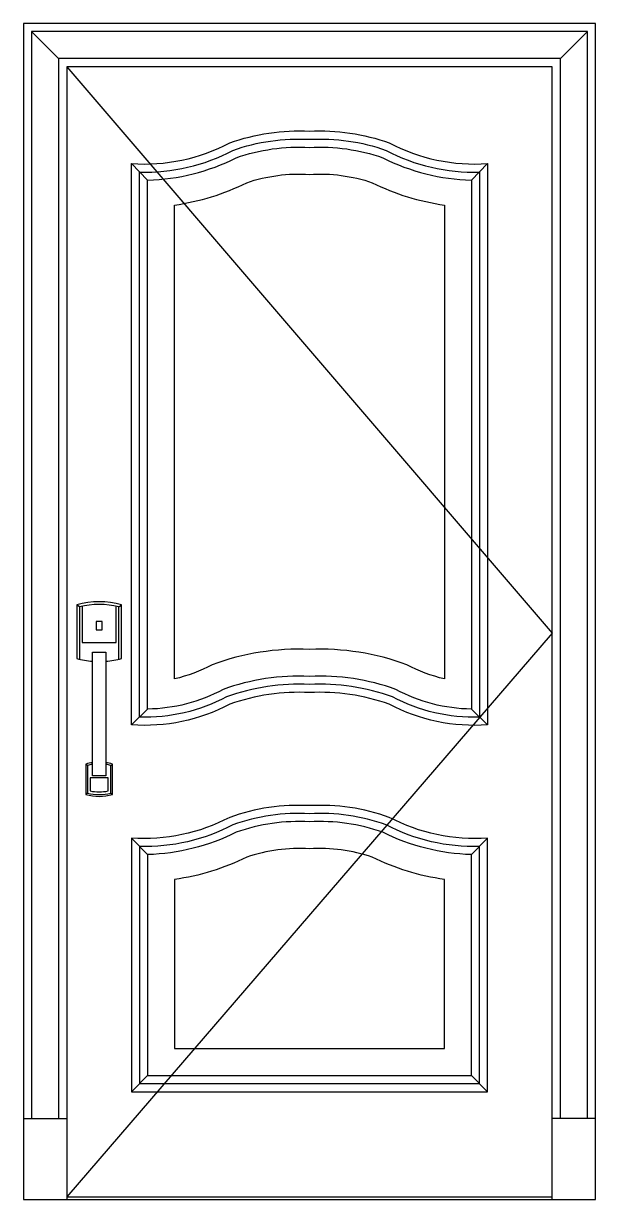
# Model space of a CAD drawing. Header units: metres. Extents: x -4673 to -3613, y 0 to 2180.
import ezdxf

# ---------------------------------------------------------------- set-up
doc = ezdxf.new("R2010")
doc.units = ezdxf.units.M
for name, color, linetype in [('2', 2, 'Continuous'), ('3', 3, 'Continuous'), ('4', 4, 'Continuous'), ('7', 7, 'Continuous')]:
    doc.layers.add(name, color=color, linetype=linetype)

msp = doc.modelspace()

# ---------------------------------------------------------------- linework, layer by layer
at = {"layer": '2'}
msp.add_line((-4672.62, 0), (-3612.62, 0), dxfattribs=at)
at = {"layer": '3'}
for p, q in [((-4607.62, 2115), (-4657.62, 2165)), ((-3677.62, 2115), (-3627.62, 2165)), ((-4442.62, 1889.66), (-4472.62, 1920.37)), ((-3842.62, 1889.66), (-3812.62, 1920.37)), ((-4568.96, 1098.57), (-4573.93, 1102.39)), ((-4495.96, 1098.57), (-4490.98, 1102.39)), ((-4442.62, 908.98), (-4472.62, 879.68)), ((-3812.62, 879.68), (-3842.62, 908.98)), ((-4554.03, 804.63), (-4557.34, 807.19)), ((-4510.89, 804.63), (-4507.57, 807.19)), ((-4554.03, 753.34), (-4557.34, 750.78)), ((-4510.89, 753.34), (-4507.57, 750.78)), ((-4442.62, 639.38), (-4472.62, 670.08)), ((-3812.62, 670.08), (-3842.62, 639.38)), ((-4442.62, 229.74), (-4472.62, 199.74)), ((-3812.62, 199.74), (-3842.62, 229.74)), ((-4592.62, 5), (-3692.62, 5))]:
    msp.add_line(p, q, dxfattribs=at)
for points in [[(-3627.62, 150), (-3627.62, 2165), (-4657.62, 2165), (-4657.62, 150)], [(-3677.62, 150), (-3677.62, 2115), (-4607.62, 2115), (-4607.62, 150)], [(-4592.62, 2100), (-3692.62, 1050), (-4592.62, 5)], [(-4563.98, 1099.74), (-4563.98, 1032.27), (-4500.94, 1032.27), (-4500.94, 1099.74)]]:
    msp.add_lwpolyline(points, dxfattribs=at)
for points in [[(-4457.62, 1904.68, 0.13), (-4284.57, 1944.82, -0.1), (-4142.62, 1965.35, -0.1), (-4000.67, 1944.82, 0.13), (-3827.62, 1904.68), (-3827.62, 894, -0.13), (-3988.64, 931.69, 0.1), (-4142.62, 954.7, 0.1), (-4296.6, 931.69, -0.13), (-4457.62, 894)], [(-4392.62, 1843.44, 0.08), (-4259.05, 1884.86, -0.1), (-4142.62, 1900.24, -0.1), (-4026.19, 1884.86, 0.08), (-3892.62, 1843.44), (-3892.62, 965.14, -0.07), (-3962.02, 991.17, 0.1), (-4142.62, 1019.76, 0.1), (-4323.22, 991.17, -0.07), (-4392.62, 965.14)], [(-4515.87, 781.47), (-4549.05, 781.47), (-4549.05, 757.32, 0.1), (-4515.87, 757.32), (-4515.87, 781.47)], [(-4457.62, 654.4), (-4457.62, 214.74), (-3827.62, 214.74), (-3827.62, 654.4, -0.13), (-4000.67, 694.53, 0.1), (-4142.62, 715.06, 0.1), (-4284.57, 694.53, -0.13)], [(-4392.62, 593.16), (-4392.62, 279.74), (-3892.62, 279.74), (-3892.62, 593.16, -0.08), (-4026.19, 634.58, 0.1), (-4142.62, 649.96, 0.1), (-4259.05, 634.58, -0.08)]]:
    msp.add_lwpolyline(points, format="xyb", close=True, dxfattribs=at)
for points in [[(-4495.96, 1001.55), (-4495.96, 1098.57, 0.12), (-4568.96, 1098.57), (-4568.96, 1001.55)], [(-4544.9, 806.41, 0.03), (-4554.03, 804.63), (-4554.03, 753.34, 0.12), (-4510.89, 753.34), (-4510.89, 804.63, 0.03), (-4520.02, 806.41)]]:
    msp.add_lwpolyline(points, format="xyb", dxfattribs=at)
at = {"layer": '4'}
for points in [[(-3612.62, 0), (-3612.62, 2180), (-4672.62, 2180), (-4672.62, 0)], [(-3692.62, 0), (-3692.62, 2100), (-4592.62, 2100), (-4592.62, 0)]]:
    msp.add_lwpolyline(points, dxfattribs=at)
at = {"layer": '7'}
for p, q in [((-4672.62, 150), (-4592.62, 150)), ((-3612.62, 150), (-3692.62, 150))]:
    msp.add_line(p, q, dxfattribs=at)
for points in [[(-4472.62, 1920.37, 0.14), (-4290.57, 1958.6, -0.1), (-4142.62, 1980.37, -0.1), (-3994.68, 1958.6, 0.14), (-3812.62, 1920.37), (-3812.62, 879.68, -0.14), (-3994.68, 917.92, 0.1), (-4142.62, 939.68, 0.1), (-4290.57, 917.92, -0.14), (-4472.62, 879.68)], [(-4442.62, 1889.66, 0.11), (-4278.62, 1931.01, -0.1), (-4142.62, 1950.32, -0.1), (-4006.63, 1931.01, 0.11), (-3842.62, 1889.66), (-3842.62, 908.98, -0.12), (-3982.57, 945.44, 0.1), (-4142.62, 969.71, 0.1), (-4302.67, 945.44, -0.12), (-4442.62, 908.98)], [(-4442.62, 639.38), (-4442.62, 229.74), (-3842.62, 229.74), (-3842.62, 639.38, -0.11), (-4006.63, 680.73, 0.1), (-4142.62, 700.04, 0.1), (-4278.62, 680.73, -0.11)]]:
    msp.add_lwpolyline(points, format="xyb", close=True, dxfattribs=at)
for points in [[(-4520.02, 997.67, 0.05), (-4490.98, 1002.86), (-4490.98, 1102.39, 0.14), (-4573.93, 1102.39), (-4573.93, 1002.86, 0.05), (-4544.9, 997.67, 0.05)], [(-4544.9, 809.76, 0.03), (-4557.34, 807.19), (-4557.34, 750.78, 0.14), (-4507.57, 750.78), (-4507.57, 807.19, 0.03), (-4520.02, 809.76)], [(-4472.62, 670.08), (-4472.62, 199.74), (-3812.62, 199.74), (-3812.62, 670.08, -0.14), (-3994.68, 708.32, 0.1), (-4142.62, 730.08, 0.1), (-4290.57, 708.32, -0.14), (-4472.62, 670.08)]]:
    msp.add_lwpolyline(points, format="xyb", dxfattribs=at)
for points in [[(-4537.92, 1055.99), (-4526.99, 1055.99), (-4526.99, 1071.59), (-4537.92, 1071.59)], [(-4544.9, 785.41), (-4544.9, 1014.59), (-4520.02, 1014.59), (-4520.02, 785.41)]]:
    msp.add_lwpolyline(points, close=True, dxfattribs=at)

doc.saveas('drawing.dxf')
